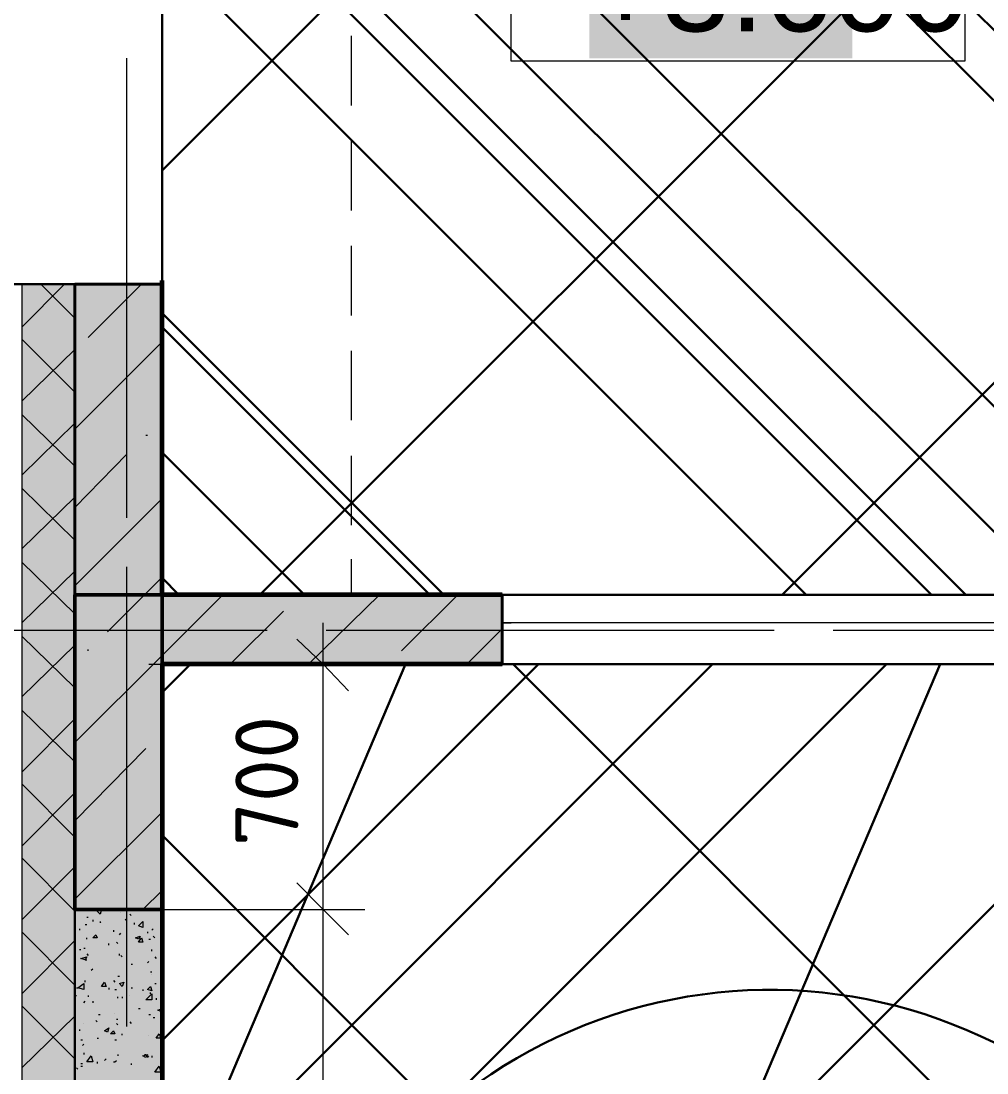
# Model space of a CAD drawing. Header units: millimetres. Extents: x -84737 to 172119, y -43083 to 59399.
# Drawn here: x 93999 to 96766, y 42477 to 45489 of the extents above; entities that cross this region are included whole.
import ezdxf

# ---------------------------------------------------------------- set-up
doc = ezdxf.new("R2010")
doc.units = ezdxf.units.MM
for name, color, linetype, lineweight in [('11) Плинтус ПЛ-2', 70, 'Continuous', 30), ('12) Наливной пол', 150, 'Continuous', 30), ('15) Штукатурка стен СТ-1.1', 161, 'Continuous', 60), ('16) Краска СТ-1.1 стена', 5, 'Continuous', 60), ('17) Краска СТ-3.1 стена', 6, 'Continuous', 60), ('18) Краска ПТ-1 потолок', 31, 'Continuous', 30), ('19) Краска ПТ-5 потолок', 161, 'Continuous', 30), ('20) Шпакл. баз. фин Стена', 40, 'Continuous', 60), ('22) Шпакл. баз. фин. Потолок', 102, 'Continuous', 30), ('3) Плинутс ПЛ-1', 6, 'Continuous', 30), ('5) Затарка материала', 160, 'Continuous', 30), ('6) Уборка мусора', 20, 'Continuous', 30), ('8) Линолеум Л-1.1', 130, 'Continuous', 30)]:
    doc.layers.add(name, color=color, linetype=linetype, lineweight=lineweight)
doc.layers.add('PDF _Геометрия', color=7, linetype='Continuous')
doc.layers.add('PDF _Текст', color=7, linetype='Continuous')
doc.layers.add('PDF _Сплошная заливка', color=7, linetype='Continuous', true_color=0xffffff)
doc.styles.add('PDF GOSTCommon', font='arial.ttf')
doc.styles.add('PDF ISOCPEUR', font='isocpeur.ttf')

msp = doc.modelspace()

# ---------------------------------------------------------------- hatches: boundary and pattern name
at = {"layer": '12) Наливной пол'}
h = msp.add_hatch(dxfattribs=at)
h.set_pattern_fill('ANSI31', color=256, scale=222)
h.paths.add_polyline_path([(114514.8, 42635.7), (112106.2, 42635.7), (112106.2, 33344.1), (114514.8, 33344.1)])
h.paths.add_polyline_path([(124026.4, 38444.9), (124026.4, 33348.3), (114586.7, 33348.3), (114586.7, 39884.2), (116707.5, 39884.2), (116707.5, 38444.9)])
h.paths.add_polyline_path([(129605.6, 33344.1), (124106.9, 33344.1), (124106.9, 43647.4), (129605.6, 43647.4)])
h.paths.add_polyline_path([(109494.4, 42635.7), (111903, 42635.7), (111903, 33344.1), (109494.4, 33344.1)])
h.paths.add_polyline_path([(99982.7, 38444.9), (99982.7, 33348.3), (109422.4, 33348.3), (109422.4, 39884.2), (107301.6, 39884.2), (107301.6, 38444.9)])
h.paths.add_polyline_path([(94403.5, 33344.1), (99902.3, 33344.1), (99902.3, 43647.4), (94403.5, 43647.4)])
at = {"layer": '18) Краска ПТ-1 потолок'}
h = msp.add_hatch(dxfattribs=at)
h.set_pattern_fill('ANSI32', color=256, scale=222, angle=22)
h.paths.add_polyline_path([(114514.8, 42635.7), (112106.2, 42635.7), (112106.2, 33344.1), (114514.8, 33344.1)])
h.paths.add_polyline_path([(124026.4, 38444.9), (124026.4, 33348.3), (114586.7, 33348.3), (114586.7, 39884.2), (116707.5, 39884.2), (116707.5, 38444.9)])
h.paths.add_polyline_path([(129605.6, 33344.1), (124106.9, 33344.1), (124106.9, 43647.4), (129605.6, 43647.4)])
h.paths.add_polyline_path([(109494.4, 42635.7), (111903, 42635.7), (111903, 33344.1), (109494.4, 33344.1)])
h.paths.add_polyline_path([(99982.7, 38444.9), (99982.7, 33348.3), (109422.4, 33348.3), (109422.4, 39884.2), (107301.6, 39884.2), (107301.6, 38444.9)])
h.paths.add_polyline_path([(94403.5, 33344.1), (99902.3, 33344.1), (99902.3, 43647.4), (94403.5, 43647.4)])
h = msp.add_hatch(dxfattribs=at)
h.set_pattern_fill('ANSI32', color=256, scale=222, angle=22)
h.paths.add_polyline_path([(114514.8, 42635.7), (112106.2, 42635.7), (112106.2, 33344.1), (114514.8, 33344.1)])
h.paths.add_polyline_path([(124026.4, 38444.9), (124026.4, 33348.3), (114586.7, 33348.3), (114586.7, 39884.2), (116707.5, 39884.2), (116707.5, 38444.9)])
h.paths.add_polyline_path([(129605.6, 33344.1), (124106.9, 33344.1), (124106.9, 43647.4), (129605.6, 43647.4)])
h.paths.add_polyline_path([(109494.4, 42635.7), (111903, 42635.7), (111903, 33344.1), (109494.4, 33344.1)])
h.paths.add_polyline_path([(99982.7, 38444.9), (99982.7, 33348.3), (109422.4, 33348.3), (109422.4, 39884.2), (107301.6, 39884.2), (107301.6, 38444.9)])
h.paths.add_polyline_path([(94403.5, 33344.1), (99902.3, 33344.1), (99902.3, 43647.4), (94403.5, 43647.4)])
at = {"layer": '19) Краска ПТ-5 потолок'}
h = msp.add_hatch(dxfattribs=at)
h.set_pattern_fill('ANSI34', color=256, scale=80, angle=90)
h.paths.add_polyline_path([(97802.7, 53844.8), (94403.5, 53844.8), (94403.5, 43846.3), (97802.7, 43846.3)])
at = {"layer": '22) Шпакл. баз. фин. Потолок'}
h = msp.add_hatch(dxfattribs=at)
h.set_pattern_fill('ANSI37', color=256, scale=333)
h.paths.add_polyline_path([(97802.7, 53844.8), (94403.5, 53844.8), (94403.5, 43846.3), (97802.7, 43846.3)])
h = msp.add_hatch(dxfattribs=at)
h.set_pattern_fill('ANSI37', color=256, scale=333)
h.paths.add_polyline_path([(114514.8, 42635.7), (112106.2, 42635.7), (112106.2, 33344.1), (114514.8, 33344.1)])
h.paths.add_polyline_path([(124026.4, 38444.9), (124026.4, 33348.3), (114586.7, 33348.3), (114586.7, 39884.2), (116707.5, 39884.2), (116707.5, 38444.9)])
h.paths.add_polyline_path([(129605.6, 33344.1), (124106.9, 33344.1), (124106.9, 43647.4), (129605.6, 43647.4)])
h.paths.add_polyline_path([(109494.4, 42635.7), (111903, 42635.7), (111903, 33344.1), (109494.4, 33344.1)])
h.paths.add_polyline_path([(99982.7, 38444.9), (99982.7, 33348.3), (109422.4, 33348.3), (109422.4, 39884.2), (107301.6, 39884.2), (107301.6, 38444.9)])
h.paths.add_polyline_path([(94403.5, 33344.1), (99902.3, 33344.1), (99902.3, 43647.4), (94403.5, 43647.4)])
h = msp.add_hatch(dxfattribs=at)
h.set_pattern_fill('ANSI37', color=256, scale=333)
h.paths.add_polyline_path([(114514.8, 42635.7), (112106.2, 42635.7), (112106.2, 33344.1), (114514.8, 33344.1)])
h.paths.add_polyline_path([(124026.4, 38444.9), (124026.4, 33348.3), (114586.7, 33348.3), (114586.7, 39884.2), (116707.5, 39884.2), (116707.5, 38444.9)])
h.paths.add_polyline_path([(129605.6, 33344.1), (124106.9, 33344.1), (124106.9, 43647.4), (129605.6, 43647.4)])
h.paths.add_polyline_path([(109494.4, 42635.7), (111903, 42635.7), (111903, 33344.1), (109494.4, 33344.1)])
h.paths.add_polyline_path([(99982.7, 38444.9), (99982.7, 33348.3), (109422.4, 33348.3), (109422.4, 39884.2), (107301.6, 39884.2), (107301.6, 38444.9)])
h.paths.add_polyline_path([(94403.5, 33344.1), (99902.3, 33344.1), (99902.3, 43647.4), (94403.5, 43647.4)])
at = {"layer": '8) Линолеум Л-1.1'}
h = msp.add_hatch(dxfattribs=at)
h.set_pattern_fill('ANSI31', color=256, scale=222)
h.paths.add_polyline_path([(114514.8, 42635.7), (112106.2, 42635.7), (112106.2, 33344.1), (114514.8, 33344.1)])
h.paths.add_polyline_path([(124026.4, 38444.9), (124026.4, 33348.3), (114586.7, 33348.3), (114586.7, 39884.2), (116707.5, 39884.2), (116707.5, 38444.9)])
h.paths.add_polyline_path([(129605.6, 33344.1), (124106.9, 33344.1), (124106.9, 43647.4), (129605.6, 43647.4)])
h.paths.add_polyline_path([(109494.4, 42635.7), (111903, 42635.7), (111903, 33344.1), (109494.4, 33344.1)])
h.paths.add_polyline_path([(99982.7, 38444.9), (99982.7, 33348.3), (109422.4, 33348.3), (109422.4, 39884.2), (107301.6, 39884.2), (107301.6, 38444.9)])
h.paths.add_polyline_path([(94403.5, 33344.1), (99902.3, 33344.1), (99902.3, 43647.4), (94403.5, 43647.4)])
at = {"layer": 'PDF _Сплошная заливка', "transparency": 33554559}
h = msp.add_hatch(color=256, dxfattribs=at)
h.paths.add_polyline_path([(94153.8, 34846.8), (94001.4, 34846.8), (94001.4, 32946.2), (94153.8, 32946.2)])
h.paths.add_polyline_path([(94001.4, 46386.1), (94153.8, 46386.1), (94153.8, 54246.9), (94001.4, 54246.9)])
h.paths.add_polyline_path([(94001.4, 38444.9), (94153.8, 38444.9), (94153.8, 44735.3), (94001.4, 44735.3)])
h = msp.add_hatch(color=256, dxfattribs=at)
h.paths.add_polyline_path([(94153.8, 46386.1), (94403.5, 46386.1), (94403.5, 54094.5), (94153.8, 54094.5)])
h.paths.add_polyline_path([(94403.5, 44735.3), (94153.8, 44735.3), (94153.8, 43846.3), (94403.5, 43846.3)])
h = msp.add_hatch(color=256, dxfattribs=at)
h.paths.add_polyline_path([(95377.1, 43647.4), (95377.1, 43846.3), (94403.5, 43846.3), (94403.5, 43647.4)])
h.paths.add_polyline_path([(96829.1, 43846.3), (96829.1, 43647.4), (97802.7, 43647.4), (97802.7, 43846.3)])

# ---------------------------------------------------------------- linework, layer by layer
at = {"layer": '11) Плинтус ПЛ-2'}
msp.add_lwpolyline([(95377.1, 43647.4), (94403.5, 43647.4), (94403.5, 33344.1), (99902.3, 33344.1), (99902.3, 36747.5)], dxfattribs=at)
at = {"layer": '15) Штукатурка стен СТ-1.1'}
msp.add_lwpolyline([(95377.1, 43647.4), (94403.5, 43647.4), (94403.5, 33344.1), (99902.3, 33344.1), (99902.3, 36747.5)], dxfattribs=at)
at = {"layer": '16) Краска СТ-1.1 стена'}
msp.add_lwpolyline([(95377.1, 43647.4), (94403.5, 43647.4), (94403.5, 33344.1), (99902.3, 33344.1), (99902.3, 36747.5)], dxfattribs=at)
at = {"layer": '17) Краска СТ-3.1 стена'}
msp.add_lwpolyline([(95377.1, 43846.3), (94403.5, 43846.3), (94403.5, 44745.8)], dxfattribs=at)
at = {"layer": '19) Краска ПТ-5 потолок'}
msp.add_lwpolyline([(94403.5, 43846.3), (97802.7, 43846.3), (97802.7, 53844.8), (94403.5, 53844.8)], close=True, dxfattribs=at)
at = {"layer": '20) Шпакл. баз. фин Стена'}
for points in [[(95377.1, 43846.3), (94403.5, 43846.3), (94403.5, 44745.8)], [(95377.1, 43647.4), (94403.5, 43647.4), (94403.5, 33344.1), (99902.3, 33344.1), (99902.3, 36747.5)]]:
    msp.add_lwpolyline(points, dxfattribs=at)
at = {"layer": '3) Плинутс ПЛ-1'}
msp.add_lwpolyline([(95377.1, 43846.3), (94403.5, 43846.3), (94403.5, 44745.8)], dxfattribs=at)
at = {"layer": '5) Затарка материала'}
msp.add_lwpolyline([(94793.4, 36885.6, -0.520567), (94793.4, 38802, -0.520567), (94793.4, 41775.4, -0.520567), (97075.7, 42372.7, -0.520567), (98472.8, 40275, -0.520567), (98472.8, 37380, -0.520567), (96796, 36885.6, -0.520567)], format="xyb", close=True, dxfattribs=at)
at = {"layer": '6) Уборка мусора'}
msp.add_lwpolyline([(94793.4, 36885.6, -0.520567), (94793.4, 38802, -0.520567), (94793.4, 41775.4, -0.520567), (97075.7, 42372.7, -0.520567), (98472.8, 40275, -0.520567), (98472.8, 37380, -0.520567), (96796, 36885.6, -0.520567)], format="xyb", close=True, dxfattribs=at)
at = {"layer": '8) Линолеум Л-1.1'}
msp.add_lwpolyline([(94403.5, 33344.1), (99902.3, 33344.1), (99902.3, 43647.4), (94403.5, 43647.4)], close=True, dxfattribs=at)
at = {"layer": 'PDF _Геометрия', "lineweight": 9}
for points in [[(95402.5, 45374.4), (95402.5, 45827.4), (96702.1, 45827.4), (96702.1, 45374.4)], [(94230, 42944.7), (94225.7, 42932), (94217.3, 42940.4)], [(94348.5, 42893.9), (94335.8, 42898.1), (94348.5, 42910.8)], [(94213, 42872.7), (94217.3, 42864.2), (94204.6, 42864.2)], [(94340, 42868.5), (94335.8, 42860), (94327.3, 42864.2)], [(94344.3, 42864.2), (94348.5, 42851.5), (94335.8, 42851.5)], [(94187.6, 42809.2), (94183.4, 42800.7), (94170.7, 42805)], [(94179.2, 42716.1), (94162.2, 42720.3), (94179.2, 42733)], [(94238.4, 42737.3), (94242.7, 42724.6), (94230, 42724.6)], [(94293.5, 42737.3), (94289.2, 42724.6), (94280.8, 42733)], [(94369.7, 42724.6), (94373.9, 42711.9), (94361.2, 42716.1)], [(94373.9, 42686.5), (94357, 42686.5), (94373.9, 42703.4)], [(94403.5, 42661.1), (94399.3, 42652.6), (94390.8, 42656.8)], [(94251.1, 42606), (94246.9, 42593.3), (94238.4, 42597.6)], [(94263.8, 42597.6), (94268.1, 42589.1), (94255.4, 42589.1)], [(94395.1, 42589.1), (94399.3, 42576.4), (94386.6, 42576.4)], [(94204.6, 42508.7), (94187.6, 42508.7), (94200.3, 42525.6)], [(94361.2, 42529.8), (94357, 42521.4), (94348.5, 42525.6)], [(94399.3, 42479), (94382.4, 42479), (94395.1, 42496)]]:
    msp.add_lwpolyline(points, close=True, dxfattribs=at)
at = {"layer": 'PDF _Геометрия', "color": 252, "lineweight": 9, "true_color": 0x8d8d8d}
for points in [[(94403.5, 45446.4), (94403.5, 45247.5)], [(94945.4, 45247.5), (94945.4, 45446.4)], [(94403.5, 45145.9), (94403.5, 44946.9)], [(94945.4, 44946.9), (94945.4, 45145.9)], [(94403.5, 44845.3), (94403.5, 44646.4)], [(94945.4, 44646.4), (94945.4, 44845.3)], [(94403.5, 44544.8), (94403.5, 44345.8)], [(94945.4, 44345.8), (94945.4, 44544.8)], [(94403.5, 44244.2), (94403.5, 44045.3)], [(94945.4, 44045.3), (94945.4, 44244.2)], [(94403.5, 43947.9), (94403.5, 43846.3), (94623.6, 43846.3)], [(94725.2, 43846.3), (94945.4, 43846.3), (94945.4, 43947.9)]]:
    msp.add_lwpolyline(points, dxfattribs=at)
at = {"layer": 'PDF _Геометрия', "lineweight": 9}
for points in [[(94301.9, 44379.7), (94301.9, 45382.9)], [(96702.1, 45374.4), (96702.1, 45374.4)], [(94301.9, 45264.4), (94301.9, 45319.4)], [(94301.9, 44066.4), (94301.9, 45065.4)], [(94001.4, 44612.5), (94124.1, 44735.3)], [(94153.8, 44637.9), (94056.4, 44735.3)], [(94191.9, 44582.9), (94344.3, 44735.3)], [(94153.8, 44426.2), (94001.4, 44578.6)], [(94153.8, 44320.4), (94403.5, 44570.2)], [(94001.4, 44400.8), (94153.8, 44549)], [(94153.8, 44214.6), (94001.4, 44362.7)], [(94001.4, 44189.2), (94153.8, 44337.3)], [(94357, 44303.5), (94361.2, 44303.5)], [(94153.8, 44096.1), (94301.9, 44248.5)], [(94301.9, 44129.9), (94301.9, 44180.7)], [(94153.8, 44002.9), (94001.4, 44151.1)], [(94001.4, 43977.5), (94153.8, 44125.7)], [(94153.8, 43871.7), (94403.5, 44121.5)], [(94153.8, 43791.3), (94001.4, 43939.4)], [(94301.9, 42927.7), (94301.9, 43926.7)], [(94001.4, 43765.9), (94153.8, 43914)], [(94246.9, 43740.5), (94352.7, 43846.3), (94403.5, 43897.1)], [(94301.9, 43812.4), (94301.9, 43863.2)], [(94153.8, 43423), (94403.5, 43672.8), (94577.1, 43846.3)], [(94822.6, 43647.4), (95025.8, 43846.3)], [(95089.3, 43685.5), (95250.1, 43846.3)], [(94598.2, 43647.4), (94750.6, 43799.7)], [(93421.5, 43744.7), (94420.5, 43744.7)], [(93705.1, 43744.7), (94704.1, 43744.7)], [(94619.4, 43744.7), (94674.4, 43744.7)], [(94864.9, 33877.5), (94864.9, 34846.8), (94864.9, 38444.9), (94864.9, 39346.6), (94864.9, 42944.7), (94864.9, 43765.9)], [(94873.4, 43744.7), (95872.4, 43744.7)], [(94903, 43744.7), (94958.1, 43744.7)], [(95157, 43744.7), (96156, 43744.7)], [(95275.5, 43647.4), (95377.1, 43749)], [(96071.3, 43744.7), (96126.4, 43744.7)], [(96325.3, 43744.7), (97324.3, 43744.7)], [(96359.2, 43744.7), (96410, 43744.7)], [(96608.9, 43744.7), (97612.2, 43744.7)], [(94153.8, 43579.6), (94001.4, 43727.8)], [(94001.4, 43554.2), (94153.8, 43702.4)], [(94191.9, 43685.5), (94191.9, 43689.7)], [(94365.4, 43647.4), (94864.9, 43647.4), (94983.4, 43647.4)], [(94301.9, 42610.3), (94301.9, 43613.5)], [(94153.8, 43368), (94001.4, 43516.1)], [(94001.4, 43338.3), (94153.8, 43490.7)], [(94153.8, 43198.7), (94357, 43406.1)], [(94153.8, 43152.1), (94001.4, 43304.5)], [(94001.4, 43126.7), (94153.8, 43279.1)], [(94153.8, 42974.3), (94403.5, 43224.1)], [(94153.8, 42923.5), (94153.8, 42940.4), (94001.4, 43092.8)], [(94001.4, 42915), (94153.8, 43067.4)], [(94348.5, 42944.7), (94403.5, 42999.7)], [(94153.8, 42940.4), (94153.8, 42940.4)], [(94285, 42936.2), (94285, 42936.2)], [(94310.4, 42932), (94314.6, 42927.7)], [(94365.4, 42944.7), (94864.9, 42944.7), (94983.4, 42944.7)], [(94153.8, 42923.5), (94153.8, 42923.5)], [(94183.4, 42902.3), (94187.6, 42902.3)], [(94187.6, 42923.5), (94191.9, 42923.5)], [(94204.6, 42915), (94204.6, 42910.8)], [(94225.7, 42910.8), (94225.7, 42906.6)], [(94230, 42906.6), (94230, 42906.6)], [(94297.7, 42915), (94301.9, 42919.3)], [(94323.1, 42906.6), (94323.1, 42902.3)], [(94153.8, 42728.8), (94001.4, 42881.2)], [(94166.5, 42889.6), (94166.5, 42885.4)], [(94263.8, 42885.4), (94263.8, 42881.2)], [(94280.8, 42872.7), (94285, 42876.9)], [(94361.2, 42881.2), (94361.2, 42876.9)], [(94373.9, 42885.4), (94378.1, 42889.6)], [(94378.1, 42868.5), (94382.4, 42864.2)], [(94001.4, 42703.4), (94153.8, 42855.8)], [(94187.6, 42860), (94187.6, 42864.2)], [(94251.1, 42843.1), (94251.1, 42847.3)], [(94272.3, 42851.5), (94276.5, 42847.3)], [(94365.4, 42860), (94369.7, 42860)], [(94166.5, 42830.4), (94170.7, 42830.4)], [(94179.2, 42834.6), (94183.4, 42834.6)], [(94187.6, 42817.7), (94191.9, 42813.4)], [(94280.8, 42813.4), (94280.8, 42817.7)], [(94285, 42813.4), (94289.2, 42809.2)], [(94373.9, 42826.1), (94373.9, 42830.4)], [(94382.4, 42809.2), (94386.6, 42805)], [(94183.4, 42800.7), (94187.6, 42800.7)], [(94200.3, 42771.1), (94204.6, 42775.3)], [(94314.6, 42788), (94318.9, 42788)], [(94361.2, 42792.3), (94365.4, 42796.5)], [(94276.5, 42754.2), (94280.8, 42754.2)], [(94369.7, 42766.9), (94373.9, 42766.9)], [(94373.9, 42758.4), (94373.9, 42758.4)], [(94153.8, 42724.6), (94153.8, 42720.3)], [(94158, 42720.3), (94162.2, 42720.3)], [(94183.4, 42737.3), (94183.4, 42741.5)], [(94251.1, 42720.3), (94251.1, 42716.1)], [(94263.8, 42741.5), (94268.1, 42737.3)], [(94268.1, 42716.1), (94272.3, 42716.1)], [(94301.9, 42673.8), (94301.9, 42728.8)], [(94314.6, 42720.3), (94318.9, 42720.3)], [(94348.5, 42716.1), (94348.5, 42711.9)], [(94382.4, 42733), (94386.6, 42733)], [(94153.8, 42699.2), (94158, 42699.2)], [(94191.9, 42699.2), (94191.9, 42694.9)], [(94276.5, 42690.7), (94276.5, 42694.9)], [(94289.2, 42694.9), (94289.2, 42690.7)], [(94310.4, 42699.2), (94310.4, 42699.2)], [(94369.7, 42703.4), (94369.7, 42707.6)], [(94386.6, 42690.7), (94386.6, 42686.5)], [(94153.8, 42517.1), (94001.4, 42669.5)], [(94179.2, 42678), (94183.4, 42682.2)], [(94204.6, 42682.2), (94204.6, 42678)], [(94335.8, 42661.1), (94340, 42661.1)], [(94001.4, 42491.7), (94153.8, 42639.9)], [(94213, 42627.2), (94217.3, 42623)], [(94221.5, 42644.1), (94225.7, 42644.1)], [(94268.1, 42648.4), (94268.1, 42648.4)], [(94272.3, 42631.4), (94276.5, 42631.4)], [(94365.4, 42644.1), (94369.7, 42644.1)], [(94378.1, 42635.7), (94382.4, 42635.7)], [(94166.5, 42601.8), (94166.5, 42597.6)], [(94179.2, 42618.7), (94179.2, 42618.7)], [(94272.3, 42618.7), (94276.5, 42614.5)], [(94310.4, 42623), (94314.6, 42618.7)], [(94170.7, 42572.2), (94174.9, 42572.2)], [(94217.3, 42576.4), (94221.5, 42576.4)], [(94268.1, 42572.2), (94272.3, 42572.2)], [(94289.2, 42584.9), (94289.2, 42589.1)], [(94365.4, 42584.9), (94365.4, 42584.9)], [(94174.9, 42555.2), (94179.2, 42559.5)], [(94179.2, 42534.1), (94179.2, 42529.8)], [(94399.3, 42534.1), (94403.5, 42538.3)], [(94170.7, 42504.4), (94174.9, 42504.4)], [(94217.3, 42508.7), (94217.3, 42504.4)], [(94238.4, 42512.9), (94242.7, 42517.1)], [(94263.8, 42508.7), (94268.1, 42508.7), (94272.3, 42512.9)], [(94276.5, 42529.8), (94276.5, 42525.6)], [(94314.6, 42504.4), (94314.6, 42500.2)], [(94352.7, 42529.8), (94357, 42529.8)], [(94361.2, 42521.4), (94365.4, 42525.6)], [(94373.9, 42525.6), (94373.9, 42521.4)], [(94373.9, 42525.6), (94373.9, 42525.6)], [(94158, 42491.7), (94162.2, 42487.5)], [(94170.7, 42496), (94174.9, 42496)]]:
    msp.add_lwpolyline(points, dxfattribs=at)
at = {"layer": 'PDF _Геометрия', "lineweight": 30}
for points in [[(94403.5, 44735.3), (94153.8, 44735.3), (93836.3, 44735.3), (93810.9, 44735.3), (93810.9, 44756.4)], [(95588.8, 43846.3), (96727.5, 43846.3)], [(98954.1, 43647.4), (94403.5, 43647.4), (94403.5, 34029.9)], [(94403.5, 42944.7), (94403.5, 33996), (94403.5, 34846.8), (94153.8, 34846.8), (94153.8, 38444.9), (93836.3, 38444.9), (93810.9, 38444.9), (93810.9, 38428)], [(94153.8, 42944.7), (94403.5, 42944.7), (94403.5, 39346.6), (94153.8, 39346.6), (94153.8, 42944.7), (94153.8, 39346.6), (94153.8, 38444.9), (94153.8, 34846.8), (94153.8, 33996)]]:
    msp.add_lwpolyline(points, dxfattribs=at)
at = {"layer": 'PDF _Геометрия', "lineweight": 18}
for points in [[(94153.8, 44735.3), (94001.4, 44735.3), (93997.1, 44735.3), (93836.3, 44735.3), (93836.3, 38444.9), (93997.1, 38444.9), (94001.4, 38444.9), (94153.8, 38444.9), (94153.8, 39346.6)], [(94001.4, 44735.3), (94001.4, 38444.9)], [(94153.8, 42944.7), (94153.8, 43846.3)], [(95402.5, 43846.3), (95377.1, 43846.3), (96829.1, 43846.3), (96829.1, 43765.9)], [(95377.1, 43846.3), (95377.1, 43765.9)], [(96803.7, 43765.9), (96829.1, 43765.9), (95377.1, 43765.9), (95402.5, 43765.9)]]:
    msp.add_lwpolyline(points, dxfattribs=at)
at = {"layer": 'PDF _Геометрия', "lineweight": 40}
msp.add_lwpolyline([(94153.8, 43846.3), (94403.5, 43846.3), (94403.5, 44735.3), (94153.8, 44735.3)], close=True, dxfattribs=at)
for points in [[(94153.8, 43846.3), (94153.8, 44735.3)], [(94403.5, 43846.3), (94403.5, 43647.4), (95377.1, 43647.4), (95377.1, 43846.3), (94945.4, 43846.3)]]:
    msp.add_lwpolyline(points, dxfattribs=at)
at = {"layer": 'PDF _Геометрия', "lineweight": 50}
msp.add_lwpolyline([(94403.5, 42944.7), (94403.5, 43846.3), (94153.8, 43846.3), (94153.8, 42944.7)], close=True, dxfattribs=at)
at = {"layer": 'PDF _Геометрия', "lineweight": 20}
for points in [[(94788.7, 43719.3), (94864.9, 43647.4), (94936.9, 43571.2)], [(94788.7, 43020.9), (94864.9, 42944.7), (94936.9, 42872.7)]]:
    msp.add_lwpolyline(points, dxfattribs=at)
at = {"layer": 'PDF _Сплошная заливка', "lineweight": 9, "transparency": 33554559}
msp.add_solid([(95626.9, 45810.5), (95626.9, 45382.9), (96380.4, 45810.5), (96380.4, 45382.9)], dxfattribs=at)
at = {"layer": 'PDF _Сплошная заливка', "lineweight": 5, "transparency": 33554559}
for points in [[(94153.8, 43846.3), (94153.8, 42944.7), (94403.5, 43846.3), (94403.5, 42944.7)], [(94153.8, 42944.7), (94153.8, 39346.6), (94403.5, 42944.7), (94403.5, 39346.6)]]:
    msp.add_solid(points, dxfattribs=at)

# ---------------------------------------------------------------- texts
at = {"layer": 'PDF _Текст', "insert": (95627.3, 45584.1), "char_height": 252.42, "attachment_point": 4, "style": 'PDF GOSTCommon'}
msp.add_mtext('+3.600', dxfattribs=at)
at = {"layer": 'PDF _Текст', "insert": (94703.2, 43126.1), "char_height": 180.46, "attachment_point": 4, "rotation": 90, "style": 'PDF ISOCPEUR'}
msp.add_mtext('700', dxfattribs=at)

doc.saveas('drawing.dxf')
